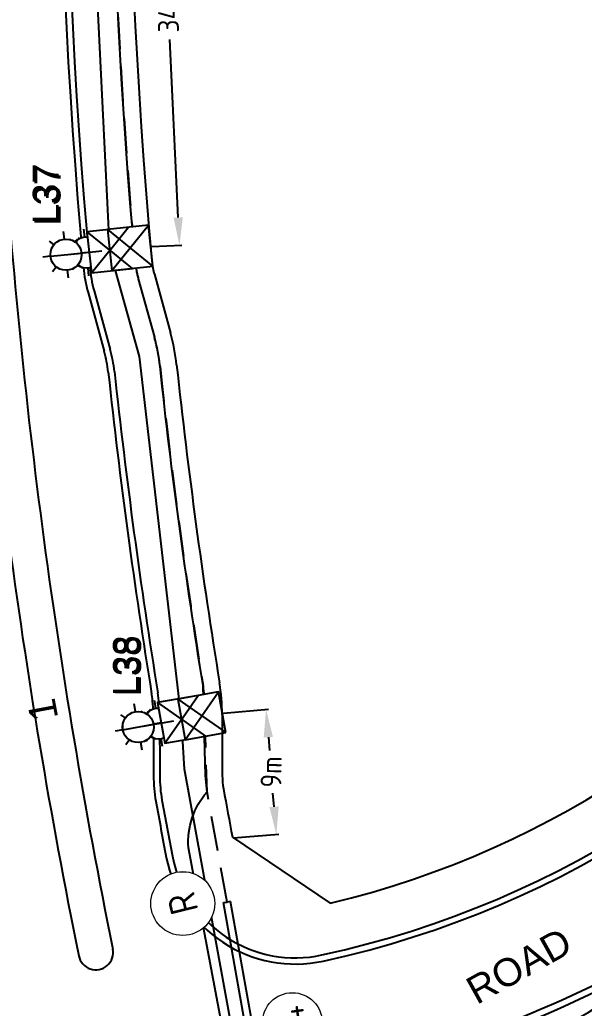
# Model space of a CAD drawing. Extents: x 294483 to 298733, y 6233899 to 6239242.
# Drawn here: x 296287.5 to 296328.2, y 6236561.4 to 6236632.6 of the extents above; entities that cross this region are included whole.
import ezdxf
from ezdxf.enums import TextEntityAlignment as Align

# ---------------------------------------------------------------- set-up
doc = ezdxf.new("R2010")
doc.units = 0
doc.header["$PDSIZE"] = -5
doc.linetypes.add('DASHED', pattern=[0.75, 0.5, -0.25])
for name, color, linetype in [('_User Duct ID', 3, 'Continuous'), ('_USER_SITEPLAN', 7, 'Continuous'), ('_User_SLCP', 6, 'Continuous'), ('Duct_SP_NEW', 2, 'Continuous'), ('Equip_SP_SL_NEW', 2, 'Continuous'), ('Mains_HV_NEW_U72', 2, 'Continuous'), ('Mains_LV_NEW_T84', 2, 'Continuous'), ('Mains_SL_NEW_C57', 2, 'Continuous'), ('Notes', 7, 'Continuous'), ('Notes_SP_NEW', 2, 'Continuous'), ('SupportsOH_SP_TR_HV_LV_SL_EXT', 7, 'Continuous'), ('SupportsUG_SP_LV_SL_NEW', 2, 'Continuous'), ('Trench_SP_NEW', 2, 'Continuous')]:
    doc.layers.add(name, color=color, linetype=linetype)
doc.layers.add('Cadastre Land Parcels_SP_EXT', color=9, linetype='Continuous', lineweight=5)
doc.styles.add('iecARIAL', font='arial.ttf', dxfattribs={"height": 2})
doc.styles.add('ieISOCP', font='isocp.shx')
doc.styles.add('POLE_LABEL', font='arial.ttf')
doc.styles.add('SL_LABEL', font='arial.ttf')
doc.styles.get("Standard").update_dxf_attribs({"font": 'isocp.shx'})
doc.linetypes.add('Cable 5', pattern='A,10,-1,["o",Standard,S=2,R=0,X=-1,Y=-0.7],-1e-05,["o",Standard,S=2,R=0,X=-0.2,Y=-0.7],-1.2', length=12.20001)
doc.linetypes.add('Cable New UG', pattern='A,7,-0.25,["x",Standard,S=2,R=0,X=0.2,Y=-0.8],-2.1', length=9.35)
doc.linetypes.add('IE Trench HV', pattern='A,7,-0.2,["/",Standard,S=3,R=0,X=0.6,Y=-1.4],-2.5', length=9.7)
doc.dimstyles.get("Standard").update_dxf_attribs({"dimtxt": 0.18, "dimasz": 0.18, "dimexe": 0.18, "dimexo": 0.0625, "dimgap": 0.09, "dimtad": 0, "dimtih": 1, "dimtoh": 1, "dimdec": 4, "dimzin": 0, "dimdsep": 46, "dimtxsty": 'Standard', "dimcen": 0.09, "dimadec": 0, "dimazin": 0, "dimtfac": 1, "dimtdec": 4, "dimtofl": 0, "dimtmove": 0, "dimatfit": 3, "dimfxl": 1, "dimtolj": 1, "dimtzin": 0, "dimarcsym": 0})

# ---------------------------------------------------------------- blocks, each defined once
blk = doc.blocks.new('*U15')
blk.add_line((0, 0), (0, 0))
for tag, p, flags in [('Z', (0, 0), 1), ('OPERATED_BY', (0, -9.607), 9)]:
    blk.add_attdef(tag, p, '', height=0.2, dxfattribs=dict(flags=flags))
at = {"style": 'SL_LABEL', "flags": 9}
blk.add_attdef('STREET_CODE', text='', height=0.2, dxfattribs=at).set_placement((0, -0.2), align=Align.MIDDLE_LEFT)
for tag, height, flags, p in [('CONSTRUCTED_VOLTAGE', 0.2, 9, (0, -0.4)), ('CONTROL_TYPE', 0.2, 9, (0, -0.6)), ('LANTERN_PURPOSE', 0.2, 9, (0, -0.8)), ('LANTERN_TYPE', 0.2, 9, (0, -1)), ('NO_PHASES', 0.2, 9, (0, -1.2)), ('OPERATING_VOLTAGE', 0.2, 9, (0, -1.4)), ('ORIENTATION', 0.2, 9, (0, -1.6)), ('OWNED_BY', 0.2, 9, (0, -1.8)), ('LNUMBER', 2.5, 8, (1.2, -2.8)), ('STATE', 0.2, 9, (0, -2)), ('USAGE', 0.2, 9, (0, -2.2)), ('CEXIST', 0.2, 9, (0, -2.4)), ('CNEW', 0.2, 9, (0, -2.6)), ('CNUMBER', 0.2, 9, (0, -2.8)), ('CREMOVE', 0.2, 9, (0, -3)), ('CREPLACE', 0.2, 9, (0, -3.2)), ('LKINGHEIGHT', 0.2, 9, (0, -3.4)), ('LBRACKET', 0.2, 9, (0, -3.6)), ('LBRACKETVOCAB', 0.2, 9, (0, -3.8)), ('LCATEGORY', 0.2, 9, (0, -4)), ('LCHARGE1', 0.2, 9, (0, -4.2)), ('LCHARGE1PERCENT', 0.2, 9, (0, -4.4)), ('LCHARGE2', 0.2, 9, (0, -4.6)), ('LCHARGE2PERCENT', 0.2, 9, (0, -4.8)), ('LCHARGE3', 0.2, 9, (0, -5)), ('LCHARGE3PERCENT', 0.2, 9, (0, -5.2)), ('LEXIST', 0.2, 9, (0, -5.4)), ('LLAMP', 0.2, 9, (0, -5.6)), ('LLAMPVOCAB', 0.2, 9, (0, -5.8)), ('LMAST', 0.2, 9, (0, -6)), ('LMASTVOCAB', 0.2, 9, (0, -6.2)), ('LNEW', 0.2, 9, (0, -6.4)), ('LANTNUMBER', 0.2, 9, (0, -6.6)), ('LOUTREACH', 0.2, 9, (0, -7)), ('LOUTREACHVOCAB', 0.2, 9, (0, -7.2)), ('LRATECODE', 0.2, 9, (0, -7.4)), ('LREMOVE', 0.2, 9, (0, -7.6)), ('SUBURB', 0.2, 9, (0, -8.6)), ('LREPLACE', 0.2, 9, (0, -7.8)), ('LTYPE', 0.2, 9, (0, -8)), ('LTYPEVOCAB', 0.2, 9, (0, -8.2)), ('LEGEND', 0.2, 9, (0, -8.4)), ('STREETNAME', 0.2, 9, (0, -8.8)), ('LOCATION', 0.2, 9, (0, -9)), ('NOTES', 0.2, 9, (0, -9.2)), ('MAINTAINED_BY', 0.2, 9, (0, -9.863))]:
    blk.add_attdef(tag, text='', height=height, dxfattribs=dict(flags=flags)).set_placement(p, align=Align.MIDDLE_LEFT)
at = {"color": 82, "lineweight": 25, "true_color": 0x23df20}
blk.add_wipeout([(0, 5.718), (-0.431, 5.655), (-0.855, 5.45), (-1.18, 5.144), (-1.354, 4.864), (-1.5, 4.218), (-1.332, 3.527), (-1.061, 3.157), (-0.611, 2.848), (0, 2.718), (0.665, 2.874), (1.06, 3.157), (1.353, 3.57), (1.5, 4.218), (1.393, 4.773), (1.06, 5.278), (0.638, 5.575)], dxfattribs=at)
for p, q in [((0, 5.718), (0, 6.468)), ((-1.459, 5.676), (-1.061, 5.278)), ((1.458, 5.676), (1.06, 5.278)), ((-2.25, 4.218), (-1.5, 4.218)), ((1.5, 4.218), (2.25, 4.218)), ((-1.459, 2.759), (-1.061, 3.157)), ((1.458, 2.759), (1.06, 3.157)), ((0, 0), (0, 2.721))]:
    blk.add_line(p, q)
blk.add_circle((0, 4.218), 1.5)
blk = doc.blocks.new('COLUMN_NEW')
for tag, height, flags, p in [('ASSET_NUM', 2.5, 8, (2, 2)), ('STREETNAME', 0.2, 9, (1.5, -2)), ('LOCATION', 0.2, 9, (1.5, -2.2)), ('Z', 0.2, 1, (1.5, -2.8)), ('NOTES', 0.2, 9, (1.5, -2.4)), ('LABEL_ALIGNMENT', 0.2, 9, (1.5, -2.6))]:
    blk.add_attdef(tag, text='', height=height, dxfattribs=dict(flags=flags)).set_placement(p, align=Align.MIDDLE_LEFT)
blk.add_wipeout([(-1.485, -1.485), (1.485, -1.485), (1.485, 1.485), (-1.485, 1.485)])
at = {"lineweight": -3}
blk.add_lwpolyline([(-1.485, -1.485), (1.485, -1.485), (1.485, 1.485), (-1.485, 1.485)], close=True, dxfattribs=at)
at = {"style": 'POLE_LABEL', "flags": 9}
blk.add_attdef('STRUCTURE_PLANT_NUMBER', text='', height=0.2, dxfattribs=at).set_placement((1.5, 0.242), align=Align.MIDDLE_LEFT)
at = {"flags": 9}
for tag, p in [('STREET_CODE', (1.5, 0)), ('COLUMN_TYPE', (1.5, -0.2)), ('OWNED_BY', (1.5, -0.4)), ('OPERATED_BY', (1.5, -0.6)), ('MAINTAINED_BY', (1.5, -0.8)), ('STATE', (1.5, -1)), ('USAGE', (1.5, -1.2)), ('LEGEND', (1.5, -1.4)), ('SUBURB', (1.5, -1.8)), ('PARENT', (1.5, -1.6))]:
    blk.add_attdef(tag, text='', height=0.2, dxfattribs=at).set_placement(p, align=Align.MIDDLE_LEFT)
blk = doc.blocks.new('DUCT_INDICATOR')
at = {"color": 7, "lineweight": 9}
blk.add_attdef('CODE', text='', height=1.8, dxfattribs=at).set_placement((-4.396, 4.914), align=Align.MIDDLE_CENTER)
at = {"color": 7, "linetype": 'Continuous'}
blk.add_wipeout([(0, 2.874), (-0.984, 2.701), (-1.603, 2.386), (-2.177, 1.877), (-2.673, 1.056), (-2.874, 0), (-2.738, -0.873), (-2.4, -1.582), (-1.974, -2.089), (-1.133, -2.642), (-0.477, -2.834), (0.747, -2.775), (1.67, -2.339), (2.395, -1.589), (2.694, -1.002), (2.843, -0.422), (2.874, 0), (2.82, 0.556), (2.676, 1.05), (2.485, 1.444), (2.19, 1.862), (1.811, 2.232), (1.321, 2.553), (0.849, 2.746)], dxfattribs=at)
at = {"color": 7, "lineweight": 18}
blk.add_circle((0, 0), 2.874, dxfattribs=at)
at = {"color": 7, "lineweight": 9, "flags": 1}
blk.add_attdef('Z', (0, 0), '', height=0.2, dxfattribs=at)
blk = doc.blocks.new('*U120')
blk.add_line((0, 0), (0, 0))
for tag, p, flags in [('Z', (0, 0), 1), ('OPERATED_BY', (0, -9.607), 9)]:
    blk.add_attdef(tag, p, '', height=0.2, dxfattribs=dict(flags=flags))
at = {"style": 'SL_LABEL', "flags": 9}
blk.add_attdef('STREET_CODE', text='', height=0.2, dxfattribs=at).set_placement((0, -0.2), align=Align.MIDDLE_LEFT)
for tag, height, flags, p in [('CONSTRUCTED_VOLTAGE', 0.2, 9, (0, -0.4)), ('CONTROL_TYPE', 0.2, 9, (0, -0.6)), ('LANTERN_PURPOSE', 0.2, 9, (0, -0.8)), ('LANTERN_TYPE', 0.2, 9, (0, -1)), ('NO_PHASES', 0.2, 9, (0, -1.2)), ('OPERATING_VOLTAGE', 0.2, 9, (0, -1.4)), ('ORIENTATION', 0.2, 9, (0, -1.6)), ('OWNED_BY', 0.2, 9, (0, -1.8)), ('LNUMBER', 2.5, 8, (1.2, -2.8)), ('STATE', 0.2, 9, (0, -2)), ('USAGE', 0.2, 9, (0, -2.2)), ('CEXIST', 0.2, 9, (0, -2.4)), ('CNEW', 0.2, 9, (0, -2.6)), ('CNUMBER', 0.2, 9, (0, -2.8)), ('CREMOVE', 0.2, 9, (0, -3)), ('CREPLACE', 0.2, 9, (0, -3.2)), ('LKINGHEIGHT', 0.2, 9, (0, -3.4)), ('LBRACKET', 0.2, 9, (0, -3.6)), ('LBRACKETVOCAB', 0.2, 9, (0, -3.8)), ('LCATEGORY', 0.2, 9, (0, -4)), ('LCHARGE1', 0.2, 9, (0, -4.2)), ('LCHARGE1PERCENT', 0.2, 9, (0, -4.4)), ('LCHARGE2', 0.2, 9, (0, -4.6)), ('LCHARGE2PERCENT', 0.2, 9, (0, -4.8)), ('LCHARGE3', 0.2, 9, (0, -5)), ('LCHARGE3PERCENT', 0.2, 9, (0, -5.2)), ('LEXIST', 0.2, 9, (0, -5.4)), ('LLAMP', 0.2, 9, (0, -5.6)), ('LLAMPVOCAB', 0.2, 9, (0, -5.8)), ('LMAST', 0.2, 9, (0, -6)), ('LMASTVOCAB', 0.2, 9, (0, -6.2)), ('LNEW', 0.2, 9, (0, -6.4)), ('LANTNUMBER', 0.2, 9, (0, -6.6)), ('LOUTREACH', 0.2, 9, (0, -7)), ('LOUTREACHVOCAB', 0.2, 9, (0, -7.2)), ('LRATECODE', 0.2, 9, (0, -7.4)), ('LREMOVE', 0.2, 9, (0, -7.6)), ('SUBURB', 0.2, 9, (0, -8.6)), ('LREPLACE', 0.2, 9, (0, -7.8)), ('LTYPE', 0.2, 9, (0, -8)), ('LTYPEVOCAB', 0.2, 9, (0, -8.2)), ('LEGEND', 0.2, 9, (0, -8.4)), ('STREETNAME', 0.2, 9, (0, -8.8)), ('LOCATION', 0.2, 9, (0, -9)), ('NOTES', 0.2, 9, (0, -9.2)), ('MAINTAINED_BY', 0.2, 9, (0, -9.863))]:
    blk.add_attdef(tag, text='', height=height, dxfattribs=dict(flags=flags)).set_placement(p, align=Align.MIDDLE_LEFT)
at = {"color": 82, "lineweight": 25, "true_color": 0x23df20}
blk.add_wipeout([(0, 5.718), (-0.431, 5.655), (-0.855, 5.45), (-1.18, 5.144), (-1.354, 4.864), (-1.5, 4.218), (-1.332, 3.527), (-1.061, 3.157), (-0.611, 2.848), (0, 2.718), (0.665, 2.874), (1.06, 3.157), (1.353, 3.57), (1.5, 4.218), (1.393, 4.773), (1.06, 5.278), (0.638, 5.575)], dxfattribs=at)
for p, q in [((0, 5.718), (0, 6.468)), ((-1.459, 5.676), (-1.061, 5.278)), ((1.458, 5.676), (1.06, 5.278)), ((-2.25, 4.218), (-1.5, 4.218)), ((1.5, 4.218), (2.25, 4.218)), ((-1.459, 2.759), (-1.061, 3.157)), ((1.458, 2.759), (1.06, 3.157)), ((0, 0), (0, 2.721))]:
    blk.add_line(p, q)
blk.add_circle((0, 4.218), 1.5)
blk = doc.blocks.new('*U121')
blk.add_line((0, 0), (0, 0))
for tag, p, flags in [('Z', (0, 0), 1), ('OPERATED_BY', (0, -9.607), 9)]:
    blk.add_attdef(tag, p, '', height=0.2, dxfattribs=dict(flags=flags))
at = {"style": 'SL_LABEL', "flags": 9}
blk.add_attdef('STREET_CODE', text='', height=0.2, dxfattribs=at).set_placement((0, -0.2), align=Align.MIDDLE_LEFT)
for tag, height, flags, p in [('CONSTRUCTED_VOLTAGE', 0.2, 9, (0, -0.4)), ('CONTROL_TYPE', 0.2, 9, (0, -0.6)), ('LANTERN_PURPOSE', 0.2, 9, (0, -0.8)), ('LANTERN_TYPE', 0.2, 9, (0, -1)), ('NO_PHASES', 0.2, 9, (0, -1.2)), ('OPERATING_VOLTAGE', 0.2, 9, (0, -1.4)), ('ORIENTATION', 0.2, 9, (0, -1.6)), ('OWNED_BY', 0.2, 9, (0, -1.8)), ('LNUMBER', 2.5, 8, (1.2, -2.8)), ('STATE', 0.2, 9, (0, -2)), ('USAGE', 0.2, 9, (0, -2.2)), ('CEXIST', 0.2, 9, (0, -2.4)), ('CNEW', 0.2, 9, (0, -2.6)), ('CNUMBER', 0.2, 9, (0, -2.8)), ('CREMOVE', 0.2, 9, (0, -3)), ('CREPLACE', 0.2, 9, (0, -3.2)), ('LKINGHEIGHT', 0.2, 9, (0, -3.4)), ('LBRACKET', 0.2, 9, (0, -3.6)), ('LBRACKETVOCAB', 0.2, 9, (0, -3.8)), ('LCATEGORY', 0.2, 9, (0, -4)), ('LCHARGE1', 0.2, 9, (0, -4.2)), ('LCHARGE1PERCENT', 0.2, 9, (0, -4.4)), ('LCHARGE2', 0.2, 9, (0, -4.6)), ('LCHARGE2PERCENT', 0.2, 9, (0, -4.8)), ('LCHARGE3', 0.2, 9, (0, -5)), ('LCHARGE3PERCENT', 0.2, 9, (0, -5.2)), ('LEXIST', 0.2, 9, (0, -5.4)), ('LLAMP', 0.2, 9, (0, -5.6)), ('LLAMPVOCAB', 0.2, 9, (0, -5.8)), ('LMAST', 0.2, 9, (0, -6)), ('LMASTVOCAB', 0.2, 9, (0, -6.2)), ('LNEW', 0.2, 9, (0, -6.4)), ('LANTNUMBER', 0.2, 9, (0, -6.6)), ('LOUTREACH', 0.2, 9, (0, -7)), ('LOUTREACHVOCAB', 0.2, 9, (0, -7.2)), ('LRATECODE', 0.2, 9, (0, -7.4)), ('LREMOVE', 0.2, 9, (0, -7.6)), ('SUBURB', 0.2, 9, (0, -8.6)), ('LREPLACE', 0.2, 9, (0, -7.8)), ('LTYPE', 0.2, 9, (0, -8)), ('LTYPEVOCAB', 0.2, 9, (0, -8.2)), ('LEGEND', 0.2, 9, (0, -8.4)), ('STREETNAME', 0.2, 9, (0, -8.8)), ('LOCATION', 0.2, 9, (0, -9)), ('NOTES', 0.2, 9, (0, -9.2)), ('MAINTAINED_BY', 0.2, 9, (0, -9.863))]:
    blk.add_attdef(tag, text='', height=height, dxfattribs=dict(flags=flags)).set_placement(p, align=Align.MIDDLE_LEFT)
at = {"color": 82, "lineweight": 25, "true_color": 0x23df20}
blk.add_wipeout([(0, 5.718), (-0.431, 5.655), (-0.855, 5.45), (-1.18, 5.144), (-1.354, 4.864), (-1.5, 4.218), (-1.332, 3.527), (-1.061, 3.157), (-0.611, 2.848), (0, 2.718), (0.665, 2.874), (1.06, 3.157), (1.353, 3.57), (1.5, 4.218), (1.393, 4.773), (1.06, 5.278), (0.638, 5.575)], dxfattribs=at)
for p, q in [((0, 5.718), (0, 6.468)), ((-1.459, 5.676), (-1.061, 5.278)), ((1.458, 5.676), (1.06, 5.278)), ((-2.25, 4.218), (-1.5, 4.218)), ((1.5, 4.218), (2.25, 4.218)), ((-1.459, 2.759), (-1.061, 3.157)), ((1.458, 2.759), (1.06, 3.157)), ((0, 0), (0, 2.721))]:
    blk.add_line(p, q)
blk.add_circle((0, 4.218), 1.5)
blk = doc.blocks.new('*D242')
at = {"layer": 'Defpoints', "color": 0, "lineweight": 0, "transparency": 16777216}
for p in [(296295.395, 6236650.147), (296296.979, 6236616.275), (296299.032, 6236616.371)]:
    blk.add_point(p, dxfattribs=at)
at = {"layer": 'Notes', "color": 0, "lineweight": -2, "transparency": 16777216}
for p, q in [((296295.458, 6236650.15), (296297.628, 6236650.252)), ((296297.541, 6236648.245), (296298.142, 6236635.409)), ((296298.939, 6236618.369), (296298.338, 6236631.205)), ((296297.042, 6236616.278), (296299.212, 6236616.38))]:
    blk.add_line(p, q, dxfattribs=at)
at = {"layer": 'Notes', "color": 0, "lineweight": 0, "transparency": 16777216}
for points in [[(296297.874, 6236648.261), (296297.208, 6236648.23), (296297.448, 6236650.243)], [(296299.272, 6236618.385), (296298.606, 6236618.354), (296299.032, 6236616.371)]]:
    blk.add_solid(points, dxfattribs=at)
at = {"layer": 'Notes', "color": 0, "transparency": 16777216, "insert": (296298.24, 6236633.307), "char_height": 1.5, "attachment_point": 5, "rotation": 90}
blk.add_mtext('\\A1;34m', dxfattribs=at)
blk = doc.blocks.new('*D243')
at = {"layer": 'Defpoints', "color": 0, "lineweight": 0, "transparency": 16777216}
for p in [(296302.126, 6236582.684), (296305.262, 6236582.943), (296302.869, 6236573.688)]:
    blk.add_point(p, dxfattribs=at)
at = {"layer": 'Notes', "color": 0, "lineweight": -2, "transparency": 16777216}
for p, q in [((296302.188, 6236582.69), (296305.442, 6236582.958)), ((296305.427, 6236580.95), (296305.507, 6236579.981)), ((296305.841, 6236575.94), (296305.761, 6236576.909)), ((296302.931, 6236573.693), (296306.185, 6236573.961))]:
    blk.add_line(p, q, dxfattribs=at)
at = {"layer": 'Notes', "color": 0, "lineweight": 0, "transparency": 16777216}
for points in [[(296305.759, 6236580.978), (296305.095, 6236580.923), (296305.262, 6236582.943)], [(296306.173, 6236575.967), (296305.508, 6236575.912), (296306.005, 6236573.947)]]:
    blk.add_solid(points, dxfattribs=at)
at = {"layer": 'Notes', "color": 0, "transparency": 16777216, "insert": (296305.634, 6236578.445), "char_height": 1.5, "attachment_point": 5, "rotation": 89}
blk.add_mtext('\\A1;9m', dxfattribs=at)

msp = doc.modelspace()

# ---------------------------------------------------------------- linework, layer by layer
at = {"layer": 'Cadastre Land Parcels_SP_EXT'}
for p, q in [((296297.22424, 6236614.28515), (296298.38705, 6236610.06626)), ((296302.09998, 6236582.58649), (296302.11258, 6236578.18115)), ((296302.84258, 6236573.74438), (296309.8888, 6236568.99398))]:
    msp.add_line(p, q, dxfattribs=at)
at = {"layer": 'Duct_SP_NEW'}
for p, q in [((296302.19671, 6236569.03063), (296302.45271, 6236569.07608)), ((296305.42672, 6236550.83773), (296302.19671, 6236569.03063)), ((296302.7087, 6236569.12153), (296302.45271, 6236569.07608)), ((296305.93871, 6236550.92863), (296302.7087, 6236569.12153))]:
    msp.add_line(p, q, dxfattribs=at)
at = {"layer": 'Mains_LV_NEW_T84', "color": 170, "linetype": 'Cable New UG', "ltscale": 0.75}
msp.add_line((296296.06738, 6236613.9663), (296297.23019, 6236609.7474), dxfattribs=at)
at = {"layer": 'Mains_LV_NEW_T84', "color": 170, "linetype": 'Cable New UG', "ltscale": 0.75, "flags": 128}
msp.add_lwpolyline([(296295.85395, 6236615.14103, -0.15769137), (296355.04454, 6236876.99874), (296375.00999, 6236907.27759), (296384.00685, 6236909.15664), (296404.1615, 6236894.58856), (296424.12852, 6236880.54028), (296425.69102, 6236871.15594, 0.12794525), (296358.72732, 6236694.96234), (296358.78647, 6236685.00611), (296358.78647, 6236685.00611), (296355.92607, 6236684.95887), (296356.13792, 6236688.0439), (296332.8444, 6236689.59663), (296332.04088, 6236677.54252), (296340.42371, 6236677.271)], format="xyb", dxfattribs=at)
at = {"layer": 'Mains_LV_NEW_T84', "color": 170, "linetype": 'Cable New UG', "ltscale": 0.75}
msp.add_lwpolyline([(296264.19502, 6236539.92771), (296260.58151, 6236539.2939), (296259.74831, 6236544.04424), (296275.75869, 6236547.12014), (296277.16476, 6236540.34744), (296304.84849, 6236545.58544), (296299.67774, 6236572.98814, -0.20066535), (296301.01932, 6236577.00558), (296300.91258, 6236578.17771), (296300.7288, 6236584.6724, -0.01330004), (296297.63159, 6236607.63972)], format="xyb", dxfattribs=at)
for centre, radius, start, end in [((296302.52653, 6236615.74656), 6.7, 185.1853716, 195.4092503), ((296284.40829, 6236606.21344), 13.3, 6.1561794, 15.4092503), ((296294.90297, 6236631.89195), 79.46414, 282.6329642, 299.1944758)]:
    msp.add_arc(centre, radius, start, end, dxfattribs=at)
at = {"layer": 'Mains_SL_NEW_C57', "color": 2, "linetype": 'Cable 5', "ltscale": 0.5, "elevation": 12, "flags": 128}
msp.add_lwpolyline([(296305.41887, 6236545.67817), (296299.40439, 6236578.65552), (296299.17392, 6236582.23133), (296296.15002, 6236608.37554), (296294.00716, 6236616.03274), (296292.33231, 6236650.14231), (296292.93357, 6236678.12384), (296297.82593, 6236721.00439), (296304.74848, 6236758.24688), (296315.28854, 6236794.59654), (296335.70762, 6236844.66664), (296353.99377, 6236877.78554)], dxfattribs=at)
at = {"layer": 'Mains_SL_NEW_C57', "color": 2, "linetype": 'Cable 5', "ltscale": 0.5, "flags": 128}
msp.add_lwpolyline([(296305.43992, 6236545.68417), (296308.03817, 6236547.72051), (296312.28214, 6236554.35155, 0.09493188), (296332.63928, 6236563.91713)], format="xyb", dxfattribs=at)
at = {"layer": 'Notes', "color": 254, "true_color": 0xd1d1d1}
for p, q in [((296292.45218, 6236612.96988), (296293.61499, 6236608.75099)), ((296292.88601, 6236613.08945), (296294.04882, 6236608.87056)), ((296297.15, 6236582.57234), (296297.1626, 6236578.16699)), ((296297.6, 6236582.57362), (296297.6126, 6236578.16828))]:
    msp.add_line(p, q, dxfattribs=at)
at = {"layer": 'Notes'}
msp.add_line((296302.84258, 6236573.74438), (296309.8888, 6236568.99398), dxfattribs=at)
at = {"layer": 'Notes', "color": 254, "true_color": 0xd1d1d1, "flags": 128}
for points in [[(296533.94281, 6236554.67684), (296376.67298, 6236554.90914, -0.15972766), (296344.69001, 6236565.44611, 0.30010258), (296334.2974, 6236565.98633, -0.08060361), (296310.69151, 6236556.8221, 0.41088879), (296303.39115, 6236545.71895), (296307.25603, 6236526.4635, -0.01351797), (296313.19194, 6236492.09972, 0.40616914), (296323.64229, 6236484.07), (296343.00894, 6236486.33593, -0.02949592), (296355.2542, 6236487.04077), (296501.0158, 6236486.82543, -0.01466629), (296507.1157, 6236486.63745)], [(296507.14274, 6236487.08663, 0.01466629), (296501.01646, 6236487.27543), (296355.25486, 6236487.49077, 0.02949592), (296342.95664, 6236486.78288), (296323.59, 6236484.51695, -0.40616914), (296313.63729, 6236492.16431, 0.01351797), (296307.69723, 6236526.55205), (296303.83235, 6236545.8075, -0.41088879), (296310.78507, 6236556.38193, 0.08060361), (296334.52534, 6236565.59833, -0.30010258), (296344.42306, 6236565.08384, 0.15972766), (296376.67231, 6236554.45914), (296533.94214, 6236554.22684)]]:
    msp.add_lwpolyline(points, format="xyb", dxfattribs=at)
at = {"layer": 'Notes', "color": 254, "true_color": 0xd1d1d1}
for centre, radius, start, end in [((296730.26881, 6236654.56405), 439.95, 144.4614014, 185.1853716), ((296730.26881, 6236654.56405), 439.5, 144.4614014, 185.1853716), ((296294.25537, 6236634.14452), 70.5, 282.3063595, 5.939383), ((296294.25537, 6236634.14452), 70.95, 282.3063595, 5.939383), ((296730.81903, 6236654.36374), 448, 183.5402806, 191.4806781), ((296730.81903, 6236654.36374), 445.5, 183.5404174, 191.481415), ((296302.52653, 6236615.74656), 10.45, 185.1853716, 195.4092503), ((296302.52653, 6236615.74656), 10, 185.1853716, 195.4092503), ((296284.40829, 6236606.21344), 10, 6.1561794, 15.4092503), ((296284.40829, 6236606.21344), 9.55, 6.1561794, 15.4092503), ((296730.81903, 6236654.36374), 439.45, 186.1561794, 189.2041447), ((296730.81903, 6236654.36374), 439, 186.1561794, 189.2041447), ((296287.60004, 6236582.54503), 9.55, 0.1638491, 9.2041447), ((296287.60004, 6236582.54503), 10, 0.1638491, 9.2041447), ((296307.61256, 6236578.19687), 10.45, 180.1638491, 190.2419237), ((296307.61256, 6236578.19687), 10, 180.1638491, 190.2419237), ((296730.26881, 6236654.56405), 439.95, 190.2419237, 190.7781496), ((296730.26881, 6236654.56405), 439.5, 190.2419237, 190.7781496), ((296307.36341, 6236574.05767), 9.45, 190.7781496, 282.3063595), ((296307.36341, 6236574.05767), 9, 190.7781496, 282.3063595), ((296293.00707, 6236565.44072), 1.25, 191.3493599, 11.34936)]:
    msp.add_arc(centre, radius, start, end, dxfattribs=at)
at = {"layer": 'Notes'}
for centre, radius, start, end in [((296730.26881, 6236654.56405), 435, 144.6612315, 185.1853716), ((296294.25538, 6236634.14455), 67, 283.4934749, 5.9393524), ((296294.25538, 6236634.14455), 67, 283.4934749, 5.9393524), ((296302.52653, 6236615.74656), 5.5, 185.1853716, 195.4092503), ((296284.40829, 6236606.21344), 14.5, 6.1561794, 15.4092503), ((296284.40829, 6236606.21344), 14.5, 6.1561794, 15.4092503), ((296730.81903, 6236654.36374), 434.5, 186.1561794, 189.2041447), ((296287.60004, 6236582.54503), 14.5, 0.1638491, 9.2041447), ((296307.61256, 6236578.19687), 5.5, 180.1638491, 190.2419237), ((296307.61256, 6236578.19687), 5.5, 180.1638491, 190.2419237), ((296730.26881, 6236654.56405), 435, 190.2419237, 190.7073311), ((296730.26881, 6236654.56405), 435, 190.2419237, 190.7073311)]:
    msp.add_arc(centre, radius, start, end, dxfattribs=at)
at = {"layer": 'Trench_SP_NEW', "color": 160, "linetype": 'DASHED', "ltscale": 5}
msp.add_line((296296.06738, 6236613.9663), (296297.23019, 6236609.7474), dxfattribs=at)
at = {"layer": 'Trench_SP_NEW', "color": 160, "linetype": 'DASHED', "ltscale": 5, "flags": 128}
msp.add_lwpolyline([(296302.45271, 6236569.07608), (296301.01932, 6236577.00558), (296300.90461, 6236580.96698)], dxfattribs=at)
at = {"layer": 'Trench_SP_NEW', "color": 10, "linetype": 'IE Trench HV', "lineweight": 35, "ltscale": 0.35, "flags": 128}
msp.add_lwpolyline([(296306.81791, 6236546.25396), (296312.28214, 6236554.35155, 0.07300346), (296333.66362, 6236562.52221), (296341.42567, 6236562.08174), (296344.96278, 6236561.88101)], format="xyb", dxfattribs=at)
at = {"layer": 'Trench_SP_NEW', "color": 160, "linetype": 'DASHED', "ltscale": 5}
for centre, radius, start, end in [((296730.26881, 6236654.56405), 436.2, 149.3403406, 185.1853716), ((296302.52653, 6236615.74656), 6.7, 185.1853716, 195.4092503), ((296284.40829, 6236606.21344), 13.3, 6.1561794, 15.4092503), ((296730.81903, 6236654.36374), 435.7, 186.1561794, 189.2041447), ((296287.60004, 6236582.54503), 13.3, 0.1638491, 9.2041447)]:
    msp.add_arc(centre, radius, start, end, dxfattribs=at)

# ---------------------------------------------------------------- texts
at = {"layer": 'Notes', "style": 'iecARIAL'}
msp.add_text('ROAD                             12', height=2, rotation=29.1525049, dxfattribs=at).set_placement((296320.42695, 6236561.64746))

# ---------------------------------------------------------------- next in the draw order: block references
at = {"layer": '_User Duct ID'}
ref = msp.add_blockref('DUCT_INDICATOR', (296299.2675, 6236568.96639), dxfattribs=dict(at, xscale=0.8, yscale=0.8, zscale=0.8, rotation=103.8615259150568))
ref.add_attrib('CODE', 'R', dxfattribs={"layer": '0', "height": 2, "rotation": 103.8615259}).set_placement((296299.2675, 6236568.96639), align=Align.MIDDLE_CENTER)
at = {"layer": 'Equip_SP_SL_NEW', "linetype": 'Continuous'}
ref = msp.add_blockref('*U15', (296295.47428, 6236616.18854), dxfattribs=dict(at, xscale=0.7500000000000001, yscale=0.7500000000000001, zscale=0.7500000000000001, rotation=96.04339818755861))
ref.add_attrib('ASSET_NUM', 'L37', dxfattribs={"layer": 'SupportsOH_SP_TR_HV_LV_SL_EXT', "height": 1.875, "rotation": 90, "style": 'SL_LABEL'}).set_placement((296289.5322, 6236617.78996), align=Align.MIDDLE_LEFT)
ref = msp.add_blockref('*U15', (296300.63626, 6236582.48976, 12), dxfattribs=dict(at, xscale=0.7500000000000001, yscale=0.7500000000000001, zscale=0.7500000000000001, rotation=100.0138612933311))
ref.add_attrib('ASSET_NUM', 'L38', dxfattribs={"layer": 'SupportsOH_SP_TR_HV_LV_SL_EXT', "height": 1.875, "rotation": 90, "style": 'SL_LABEL'}).set_placement((296295.33131, 6236583.88301, 12), align=Align.MIDDLE_LEFT)
at = {"layer": 'Notes_SP_NEW', "color": 7, "lineweight": 15, "ltscale": 0.5}
ref = msp.add_blockref('DUCT_INDICATOR', (296307.15666, 6236560.39013), dxfattribs=dict(at, xscale=0.7500000000000001, yscale=0.7500000000000001, rotation=97.92029193187237))
ref.add_attrib('CODE', '24', dxfattribs={"color": 7, "height": 1.875, "rotation": 97.9202919, "style": 'ieISOCP'}).set_placement((296307.15666, 6236560.39013), align=Align.MIDDLE_CENTER)

# ---------------------------------------------------------------- next in the draw order: linework, layer by layer
at = {"layer": 'Mains_HV_NEW_U72', "color": 10, "linetype": 'Cable New UG', "ltscale": 0.75, "flags": 128}
msp.add_lwpolyline([(296265.16177, 6236540.72511), (296281.62983, 6236543.7973), (296283.49515, 6236534.5131), (296308.51554, 6236538.94474), (296307.04767, 6236546.55934), (296312.28214, 6236554.35155, 0.09173001), (296334.09471, 6236562.62967), (296341.47608, 6236562.04743)], format="xyb", dxfattribs=at)

# ---------------------------------------------------------------- next in the draw order: block references
at = {"layer": '_User_SLCP', "color": 0, "lineweight": 15}
ref = msp.add_blockref('*U121', (296294.00716, 6236616.03274), dxfattribs=dict(at, xscale=0.7500000000000001, yscale=0.7500000000000001, zscale=0.7500000000000001, rotation=96.04339818755858))
ref.add_attrib('ASSET_NUM', 'L37', dxfattribs={"layer": 'SupportsOH_SP_TR_HV_LV_SL_EXT', "height": 1.875, "rotation": 90, "style": 'SL_LABEL'}).set_placement((296289.40228, 6236617.9039), align=Align.MIDDLE_LEFT)

# ---------------------------------------------------------------- next in the draw order: texts
at = {"layer": 'Notes', "style": 'iecARIAL'}
msp.add_text('ROAD                             1', height=2, rotation=100.7313836, dxfattribs=at).set_placement((296296.00704, 6236552.28799))

# ---------------------------------------------------------------- next in the draw order: linework, layer by layer
at = {"layer": '_User_SLCP', "color": 7, "ltscale": 0.5, "flags": 128}
msp.add_lwpolyline([(296289.74264, 6236615.58103), (296291.98013, 6236615.81791)], dxfattribs=at)

# ---------------------------------------------------------------- next in the draw order: block references
at = {"layer": '_User_SLCP', "color": 0, "lineweight": 15, "rotation": 96.04339818755858}
msp.add_blockref('COLUMN_NEW', (296294.00716, 6236616.03274), dxfattribs=at)
at = {"layer": '_User_SLCP', "color": 0, "lineweight": 15}
ref = msp.add_blockref('*U120', (296299.1734, 6236582.23124, 12), dxfattribs=dict(at, xscale=0.7500000000000001, yscale=0.7500000000000001, zscale=0.7500000000000001, rotation=100.0138612933311))
ref.add_attrib('ASSET_NUM', 'L38', dxfattribs={"layer": 'SupportsOH_SP_TR_HV_LV_SL_EXT', "height": 1.875, "rotation": 90, "style": 'SL_LABEL'}).set_placement((296295.17892, 6236583.91643, 12), align=Align.MIDDLE_LEFT)

# ---------------------------------------------------------------- next in the draw order: linework, layer by layer
at = {"layer": '_USER_SITEPLAN', "color": 7, "ltscale": 0.5, "flags": 128}
msp.add_lwpolyline([(296291.20932, 6236615.73631), (296293.44682, 6236615.97319)], dxfattribs=at)
at = {"layer": 'Notes'}
msp.add_arc((296730.81903, 6236654.36374), 434.5, 186.1561794, 189.2041447, dxfattribs=at)

# ---------------------------------------------------------------- next in the draw order: block references
at = {"layer": '_User_SLCP', "color": 0, "lineweight": 15, "rotation": 100.0138612933311}
msp.add_blockref('COLUMN_NEW', (296299.1734, 6236582.23124, 12), dxfattribs=at)
at = {"layer": 'SupportsUG_SP_LV_SL_NEW', "rotation": 96.04339818755861}
msp.add_blockref('COLUMN_NEW', (296295.47428, 6236616.18854), dxfattribs=at)

# ---------------------------------------------------------------- next in the draw order: linework, layer by layer
at = {"layer": '_USER_SITEPLAN', "color": 7, "ltscale": 0.5, "flags": 128}
for points in [[(296293.84075, 6236617.50843), (296297.09731, 6236614.86707)], [(296294.15343, 6236614.55493), (296296.79424, 6236617.82111)]]:
    msp.add_lwpolyline(points, dxfattribs=at)
at = {"layer": '_User_SLCP', "color": 7, "ltscale": 0.5, "flags": 128}
for points in [[(296292.68675, 6236614.39965), (296295.32756, 6236617.66584)], [(296292.37407, 6236617.35315), (296295.63063, 6236614.71179)], [(296294.95039, 6236581.48532), (296297.16362, 6236581.87636)]]:
    msp.add_lwpolyline(points, dxfattribs=at)
at = {"layer": 'Notes'}
msp.add_line((296297.22424, 6236614.28515), (296298.38705, 6236610.06626), dxfattribs=at)
for centre, radius, start, end in [((296730.26881, 6236654.56405), 435, 144.6612315, 185.1853716), ((296302.52653, 6236615.74656), 5.5, 185.1853716, 195.4092503)]:
    msp.add_arc(centre, radius, start, end, dxfattribs=at)

# ---------------------------------------------------------------- next in the draw order: block references
at = {"layer": 'SupportsUG_SP_LV_SL_NEW', "rotation": 100.0138612933311}
msp.add_blockref('COLUMN_NEW', (296300.63626, 6236582.48976, 12), dxfattribs=at)

# ---------------------------------------------------------------- next in the draw order: dimensions: what is measured, and where the dimension line sits
at = {"layer": 'Notes'}
dim = msp.add_aligned_dim(p1=(296295.39532, 6236650.1473), p2=(296296.97946, 6236616.27529), distance=2.05477, text='34m', dimstyle='Standard', override={"dimtxt": 1.5, "dimasz": 2, "dimgap": 0.5, "dimtih": 0}, dxfattribs=at)
dim.commit()
dim.dimension.update_dxf_attribs({"geometry": '*D242', "text_midpoint": (296298.23992, 6236633.30729), "text_rotation": 90})

# ---------------------------------------------------------------- next in the draw order: linework, layer by layer
at = {"layer": '_USER_SITEPLAN', "color": 7, "ltscale": 0.5, "elevation": 12, "flags": 128}
for points in [[(296299.43214, 6236580.76895), (296301.84045, 6236584.21015)], [(296298.9157, 6236583.69371), (296302.35686, 6236581.2856)], [(296296.41329, 6236581.74363), (296298.62652, 6236582.13467)]]:
    msp.add_lwpolyline(points, dxfattribs=at)
at = {"layer": '_User_SLCP', "color": 7, "ltscale": 0.5, "flags": 128}
for points in [[(296297.96924, 6236580.51064), (296300.37755, 6236583.95183)], [(296297.4528, 6236583.43539), (296300.89396, 6236581.02729)]]:
    msp.add_lwpolyline(points, dxfattribs=at)
at = {"layer": 'Notes'}
msp.add_line((296302.09998, 6236582.58649), (296302.11258, 6236578.18115), dxfattribs=at)
msp.add_arc((296287.60004, 6236582.54503), 14.5, 0.1638491, 9.2041447, dxfattribs=at)

# ---------------------------------------------------------------- next in the draw order: dimensions: what is measured, and where the dimension line sits
dim = msp.add_aligned_dim(p1=(296302.86893, 6236573.68767), p2=(296302.126, 6236582.68447), distance=-3.147, text='9m', dimstyle='Standard', override={"dimtxt": 1.5, "dimasz": 2, "dimgap": 0.5, "dimtih": 0, "dimtoh": 0}, dxfattribs=at)
dim.commit()
dim.dimension.update_dxf_attribs({"geometry": '*D243', "text_midpoint": (296305.63379, 6236578.44506), "text_rotation": 89})

doc.saveas('drawing.dxf')
